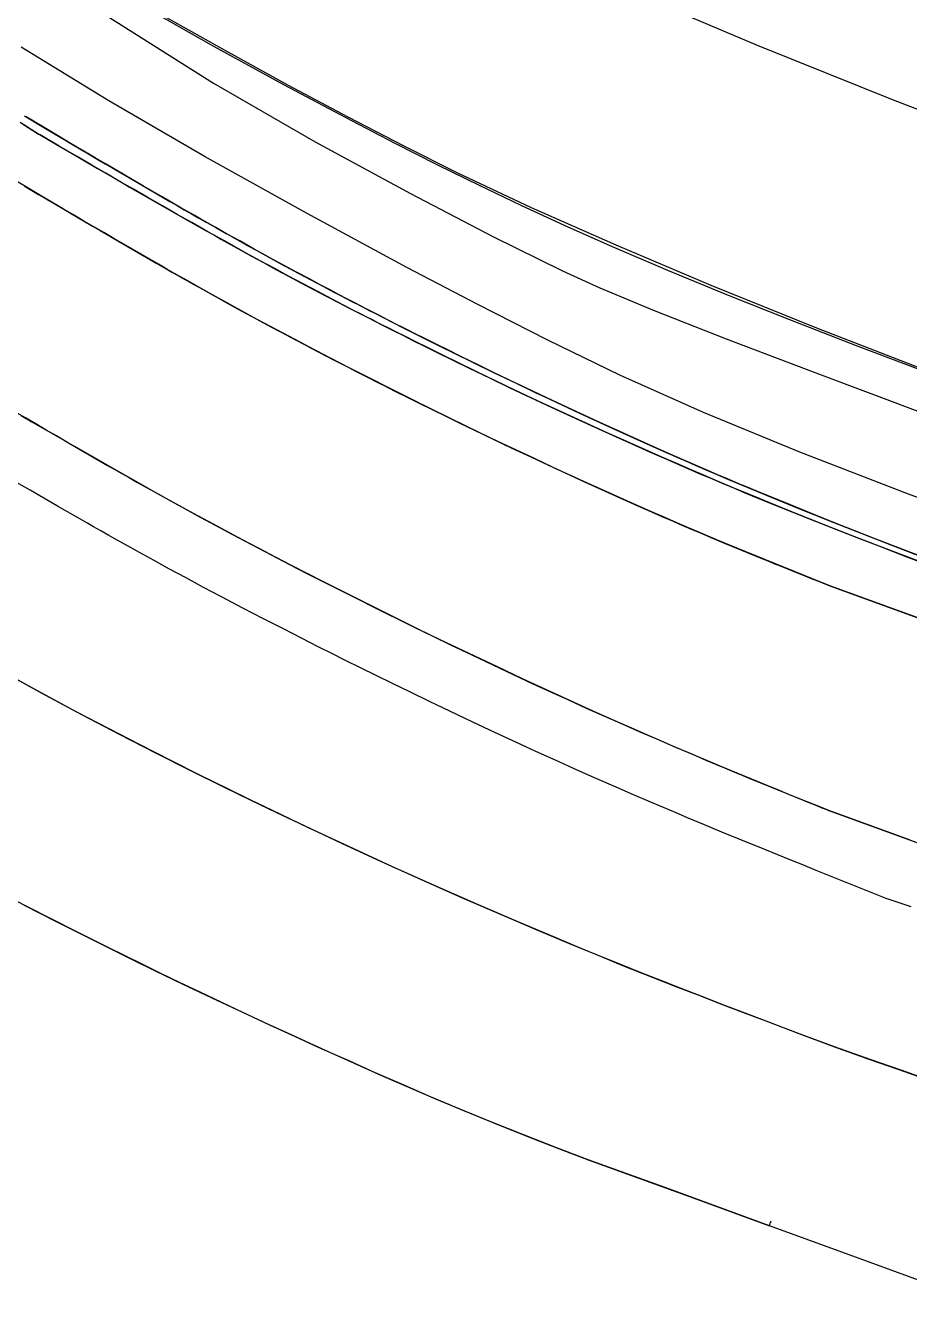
# Model space of a CAD drawing. Extents: x -120222 to -41942, y -19134 to 30932.
# Drawn here: x -97703.5 to -97627.5, y 4043 to 4151.8 of the extents above; entities that cross this region are included whole.
import ezdxf

# ---------------------------------------------------------------- set-up
doc = ezdxf.new("R2010")
doc.units = 0
doc.header["$LTSCALE"] = 150
doc.header["$MEASUREMENT"] = 0
doc.layers.get('0').update_dxf_attribs({"linetype": 'CONTINUOUS'})
doc.layers.add('_____', color=7, linetype='CONTINUOUS')

# ---------------------------------------------------------------- blocks, each defined once
blk = doc.blocks.new('____-461')
at = {"color": 1, "linetype": 'Continuous'}
for points in [[(-104135.7, -393.47, 0), (-104122.39, -401.89, 0), (-104113.67, -406.91, 0), (-104105.48, -411.35, 0), (-104098.4, -415.05, 0), (-104092.42, -418.01, 0), (-104089.22, -419.47, 0), (-104084.55, -421.4, 0), (-104078.36, -423.83, 0), (-104070.66, -426.77, 0), (-104061.42, -430.21, 0), (-104050.67, -434.15, 0), (-104039.02, -438.36, 0), (-104029.13, -441.86, 0), (-104021.01, -444.67, 0), (-104014.65, -446.77, 0), (-104010.05, -448.16, 0), (-104005.54, -449.32, 0), (-104000.37, -450.53, 0), (-103994.47, -451.82, 0), (-103985.41, -453.68, 0), (-103975.52, -455.45, 0), (-103965.32, -456.94, 0), (-103954.8, -458.12, 0)], [(-104139.01, -363.69, 0), (-104124.05, -373.98, 0), (-104117.83, -377.89, 0), (-104111.38, -381.72, 0), (-104104.1, -385.66, 0), (-104095.73, -389.79, 0), (-104086.26, -394.11, 0), (-104075.69, -398.62, 0), (-104064.02, -403.32, 0), (-104051.25, -408.21, 0), (-104040.46, -412.17, 0), (-104029.84, -415.95, 0), (-104019.82, -419.38, 0), (-104010.39, -422.46, 0), (-103999.03, -425.95, 0), (-103988.68, -428.86, 0), (-103979.33, -431.18, 0), (-103970.98, -432.91, 0), (-103963.41, -434.16, 0)], [(-104052.27, -441, 0), (-104062.68, -437.18, 0), (-104072.02, -433.58, 0), (-104080.29, -430.17, 0), (-104087.49, -426.97, 0), (-104093.68, -423.96, 0), (-104099.68, -420.9, 0), (-104105.79, -417.7, 0), (-104114.36, -413.08, 0), (-104123.11, -408.22, 0), (-104131.4, -403.41, 0), (-104138.94, -398.8, 0)], [(-104049.51, -430.94, 0), (-104060.51, -426.82, 0), (-104070.56, -422.92, 0), (-104079.65, -419.25, 0), (-104087.82, -415.8, 0), (-104095.09, -412.58, 0), (-104101.48, -409.57, 0), (-104106.02, -407.3, 0), (-104110.82, -404.81, 0), (-104115.95, -402.07, 0), (-104121.41, -399.07, 0), (-104127.12, -395.87, 0), (-104132.47, -392.77, 0), (-104138.25, -389.3, 0), (-104143.33, -386.07, 0)], [(-104047.98, -431.51, 0), (-104054.7, -429.09, 0), (-104061.09, -426.73, 0), (-104067.16, -424.44, 0), (-104072.89, -422.22, 0), (-104078.3, -420.06, 0), (-104083.37, -417.97, 0), (-104088.12, -415.94, 0), (-104092.19, -414.14, 0), (-104095.97, -412.39, 0), (-104099.54, -410.68, 0), (-104103.14, -408.91, 0), (-104106.8, -407.05, 0), (-104110.53, -405.12, 0), (-104116.37, -402.01, 0), (-104122.37, -398.72, 0), (-104128.53, -395.25, 0), (-104134.84, -391.59, 0), (-104141.21, -387.74, 0)], [(-104137.43, -406.25, 0), (-104139.01, -405.26, 0)], [(-104138.81, -405.38, 0), (-104137.43, -406.25, 0)], [(-104069.05, -484.65, 0), (-104071.99, -483.55, 0), (-104074.55, -482.58, 0), (-104076.72, -481.76, 0), (-104078.56, -481.06, 0), (-104080.36, -480.36, 0), (-104082.21, -479.64, 0), (-104083.89, -478.98, 0), (-104085.8, -478.23, 0), (-104087.97, -477.36, 0), (-104090.4, -476.36, 0), (-104093.1, -475.24, 0), (-104096.17, -473.94, 0), (-104099.63, -472.45, 0), (-104103.36, -470.82, 0), (-104107.08, -469.15, 0), (-104110.78, -467.44, 0), (-104114.23, -465.83, 0), (-104117.32, -464.36, 0), (-104119.21, -463.45, 0), (-104121.24, -462.46, 0), (-104123.51, -461.34, 0), (-104126, -460.09, 0), (-104128.71, -458.72, 0), (-104131.43, -457.32, 0), (-104134.15, -455.89, 0), (-104137.15, -454.27, 0), (-104140.07, -452.66, 0)], [(-104139.91, -452.75, 0), (-104136.84, -454.44, 0), (-104133.69, -456.13, 0), (-104130.52, -457.79, 0), (-104127.33, -459.42, 0), (-104124.31, -460.94, 0), (-104121.6, -462.28, 0), (-104119.2, -463.45, 0), (-104116.98, -464.52, 0), (-104114.56, -465.67, 0), (-104111.41, -467.15, 0), (-104108, -468.73, 0), (-104104.56, -470.28, 0), (-104101.1, -471.81, 0), (-104097.69, -473.29, 0), (-104094.62, -474.6, 0), (-104091.89, -475.74, 0), (-104089.45, -476.75, 0), (-104087.25, -477.65, 0), (-104084.72, -478.66, 0), (-104082.55, -479.51, 0), (-104080.71, -480.22, 0), (-104078.84, -480.95, 0), (-104076.95, -481.67, 0), (-104074.73, -482.51, 0), (-104072.1, -483.51, 0), (-104069.05, -484.65, 0)], [(-104090.22, -494.34, 0), (-104092.84, -493.34, 0), (-104095.69, -492.24, 0), (-104098.57, -491.09, 0), (-104101.3, -489.96, 0), (-104103.75, -488.93, 0), (-104106.17, -487.89, 0), (-104108.57, -486.84, 0), (-104109.63, -486.37, 0), (-104110.76, -485.86, 0), (-104112.14, -485.24, 0), (-104113.77, -484.51, 0), (-104115.64, -483.66, 0), (-104117.68, -482.72, 0), (-104119.87, -481.7, 0), (-104121.69, -480.84, 0), (-104123.56, -479.96, 0), (-104125.33, -479.11, 0), (-104126.99, -478.31, 0), (-104128.54, -477.56, 0), (-104130, -476.84, 0), (-104131.62, -476.04, 0), (-104133.96, -474.87, 0), (-104136.65, -473.51, 0), (-104139.67, -471.97, 0)], [(-104138.66, -472.49, 0), (-104135.91, -473.89, 0), (-104133.46, -475.12, 0), (-104131.33, -476.18, 0), (-104129.51, -477.08, 0), (-104127.41, -478.11, 0), (-104125.09, -479.23, 0), (-104122.56, -480.43, 0), (-104119.98, -481.65, 0), (-104117.58, -482.77, 0), (-104115.39, -483.77, 0), (-104113.41, -484.67, 0), (-104111.72, -485.43, 0), (-104110.32, -486.06, 0), (-104107.98, -487.1, 0), (-104105.65, -488.11, 0), (-104103.33, -489.11, 0), (-104100.93, -490.12, 0), (-104098.26, -491.21, 0), (-104095.49, -492.32, 0), (-104092.75, -493.38, 0), (-104090.22, -494.34, 0)], [(-104138.63, -404.7, 0), (-104138.57, -404.74, 0), (-104138.51, -404.77, 0)], [(-104138.51, -404.77, 0), (-104138.58, -404.73, 0), (-104138.63, -404.7, 0)], [(-104138.51, -404.77, 0), (-104137.12, -405.6, 0), (-104135.83, -406.36, 0), (-104134.66, -407.05, 0), (-104133.59, -407.69, 0), (-104132.61, -408.27, 0), (-104131.7, -408.8, 0), (-104130.86, -409.29, 0), (-104126.27, -411.96, 0), (-104125.62, -412.34, 0), (-104124.96, -412.72, 0), (-104124.3, -413.09, 0), (-104123.65, -413.47, 0), (-104122.98, -413.85, 0), (-104122.21, -414.28, 0), (-104121.32, -414.78, 0), (-104120.4, -415.29, 0), (-104119.38, -415.87, 0), (-104118.32, -416.45, 0), (-104117.26, -417.04, 0), (-104116.19, -417.62, 0), (-104115.12, -418.19, 0), (-104113.98, -418.8, 0), (-104112.95, -419.34, 0), (-104112.05, -419.82, 0), (-104111.26, -420.23, 0), (-104110.57, -420.59, 0), (-104109.81, -420.99, 0), (-104108.96, -421.42, 0), (-104108.24, -421.79, 0), (-104107.47, -422.19, 0), (-104106.6, -422.63, 0), (-104105.6, -423.14, 0), (-104104.46, -423.71, 0), (-104103.19, -424.34, 0), (-104101.78, -425.04, 0), (-104100.03, -425.9, 0), (-104098.28, -426.76, 0), (-104096.52, -427.6, 0), (-104094.76, -428.44, 0), (-104093, -429.26, 0), (-104091.33, -430.04, 0), (-104089.51, -430.88, 0), (-104087.84, -431.65, 0), (-104086.33, -432.33, 0), (-104084.92, -432.97, 0), (-104083.51, -433.59, 0), (-104082.21, -434.16, 0), (-104081.03, -434.68, 0), (-104079.95, -435.14, 0), (-104079, -435.55, 0), (-104078.15, -435.91, 0), (-104076.14, -436.76, 0), (-104073.99, -437.64, 0), (-104072.05, -438.43, 0), (-104070.17, -439.18, 0), (-104068.42, -439.88, 0), (-104066.69, -440.56, 0), (-104064.22, -441.52, 0), (-104061.74, -442.48, 0)], [(-104138.51, -404.77, 0), (-104136.97, -405.69, 0), (-104135.57, -406.52, 0), (-104134.3, -407.27, 0), (-104133.15, -407.95, 0), (-104132.1, -408.57, 0), (-104131.14, -409.13, 0), (-104126.78, -411.67, 0), (-104126.16, -412.03, 0), (-104125.53, -412.39, 0), (-104124.91, -412.75, 0), (-104124.28, -413.11, 0), (-104123.66, -413.46, 0), (-104123.02, -413.82, 0), (-104122.3, -414.23, 0), (-104121.39, -414.74, 0), (-104120.34, -415.33, 0), (-104119.16, -415.99, 0), (-104117.94, -416.66, 0), (-104116.73, -417.33, 0), (-104115.76, -417.85, 0), (-104114.78, -418.37, 0), (-104113.85, -418.87, 0), (-104113, -419.32, 0), (-104112.23, -419.72, 0), (-104111.55, -420.08, 0), (-104110.95, -420.39, 0), (-104110.36, -420.7, 0), (-104109.78, -421, 0), (-104109.16, -421.32, 0), (-104108.49, -421.67, 0), (-104107.77, -422.03, 0), (-104106.99, -422.43, 0), (-104106.1, -422.89, 0), (-104105.08, -423.4, 0), (-104103.94, -423.97, 0), (-104102.68, -424.6, 0), (-104101.29, -425.28, 0), (-104099.86, -425.98, 0), (-104098.43, -426.68, 0), (-104097, -427.37, 0), (-104095.56, -428.06, 0), (-104093.98, -428.8, 0), (-104092.43, -429.53, 0), (-104090.96, -430.21, 0), (-104089.58, -430.85, 0), (-104088.29, -431.44, 0), (-104086.7, -432.17, 0), (-104085.23, -432.83, 0), (-104083.86, -433.44, 0), (-104082.6, -433.99, 0), (-104081.43, -434.5, 0), (-104080.37, -434.96, 0), (-104079.47, -435.35, 0), (-104078.65, -435.7, 0), (-104077.91, -436.01, 0), (-104077.16, -436.33, 0), (-104076.38, -436.65, 0), (-104074.56, -437.41, 0), (-104072.72, -438.16, 0), (-104070.9, -438.89, 0), (-104069.19, -439.58, 0), (-104066.84, -440.5, 0), (-104064.48, -441.42, 0), (-104062.13, -442.33, 0)], [(-104059.92, -443.17, 0), (-104062.73, -442.1, 0), (-104065.54, -441.01, 0), (-104067.3, -440.32, 0), (-104069.06, -439.63, 0), (-104070.89, -438.9, 0), (-104072.84, -438.11, 0), (-104074.81, -437.3, 0), (-104075.73, -436.93, 0), (-104076.61, -436.56, 0), (-104077.47, -436.2, 0), (-104078.3, -435.84, 0), (-104079.17, -435.48, 0), (-104080.14, -435.06, 0), (-104081.44, -434.49, 0), (-104082.9, -433.86, 0), (-104084.52, -433.15, 0), (-104086.29, -432.35, 0), (-104087.56, -431.78, 0), (-104088.94, -431.15, 0), (-104090.43, -430.46, 0), (-104092.04, -429.71, 0), (-104093.75, -428.91, 0), (-104095.52, -428.08, 0), (-104096.9, -427.42, 0), (-104098.28, -426.75, 0), (-104099.66, -426.08, 0), (-104101.04, -425.41, 0), (-104102.39, -424.74, 0), (-104103.63, -424.12, 0), (-104104.86, -423.51, 0), (-104105.95, -422.96, 0), (-104106.9, -422.48, 0), (-104107.73, -422.06, 0), (-104108.48, -421.67, 0), (-104109.39, -421.2, 0), (-104110.21, -420.78, 0), (-104110.95, -420.39, 0), (-104111.61, -420.05, 0), (-104112.38, -419.64, 0), (-104113.25, -419.19, 0), (-104114.21, -418.67, 0), (-104115.27, -418.11, 0), (-104116.34, -417.53, 0), (-104117.62, -416.84, 0), (-104118.9, -416.13, 0), (-104120.15, -415.43, 0), (-104121.28, -414.81, 0), (-104122.25, -414.26, 0), (-104122.92, -413.88, 0), (-104123.5, -413.55, 0), (-104124.07, -413.23, 0), (-104124.64, -412.9, 0), (-104125.21, -412.58, 0), (-104126.82, -411.65, 0), (-104128.43, -410.72, 0), (-104130.03, -409.78, 0), (-104131.64, -408.83, 0), (-104132.56, -408.3, 0), (-104133.55, -407.71, 0), (-104134.63, -407.08, 0), (-104135.81, -406.38, 0), (-104137.1, -405.61, 0), (-104138.51, -404.77, 0)], [(-104059.92, -443.17, 0), (-104062.73, -442.1, 0), (-104065.54, -441.01, 0), (-104067.3, -440.32, 0), (-104069.06, -439.63, 0), (-104070.89, -438.9, 0), (-104072.84, -438.11, 0), (-104074.81, -437.3, 0), (-104075.73, -436.93, 0), (-104076.61, -436.56, 0), (-104077.47, -436.2, 0), (-104078.3, -435.84, 0), (-104079.17, -435.48, 0), (-104080.14, -435.06, 0), (-104081.44, -434.49, 0), (-104082.9, -433.86, 0), (-104084.52, -433.15, 0), (-104086.29, -432.35, 0), (-104087.56, -431.78, 0), (-104088.94, -431.15, 0), (-104090.43, -430.46, 0), (-104092.04, -429.71, 0), (-104093.75, -428.91, 0), (-104095.52, -428.08, 0), (-104096.9, -427.42, 0), (-104098.28, -426.75, 0), (-104099.66, -426.08, 0), (-104101.04, -425.41, 0), (-104102.39, -424.74, 0), (-104103.63, -424.12, 0), (-104104.86, -423.51, 0), (-104105.95, -422.96, 0), (-104106.9, -422.48, 0), (-104107.73, -422.06, 0), (-104108.48, -421.67, 0), (-104109.39, -421.2, 0), (-104110.21, -420.78, 0), (-104110.95, -420.39, 0), (-104111.61, -420.05, 0), (-104112.38, -419.64, 0), (-104113.25, -419.19, 0), (-104114.21, -418.67, 0), (-104115.27, -418.11, 0), (-104116.34, -417.53, 0), (-104117.62, -416.84, 0), (-104118.9, -416.13, 0), (-104120.15, -415.43, 0), (-104121.28, -414.81, 0), (-104122.25, -414.26, 0), (-104122.92, -413.88, 0), (-104123.5, -413.55, 0), (-104124.07, -413.23, 0), (-104124.64, -412.9, 0), (-104125.21, -412.58, 0), (-104126.82, -411.65, 0), (-104128.43, -410.72, 0), (-104130.03, -409.78, 0), (-104131.64, -408.83, 0), (-104132.56, -408.3, 0), (-104133.55, -407.71, 0), (-104134.63, -407.08, 0), (-104135.81, -406.38, 0), (-104137.1, -405.61, 0), (-104138.51, -404.77, 0)], [(-104137.3, -406.33, 0), (-104137.37, -406.29, 0), (-104137.43, -406.25, 0)], [(-104137.43, -406.25, 0), (-104137.36, -406.3, 0), (-104137.3, -406.33, 0)], [(-104061.21, -443.17, 0), (-104063.4, -442.34, 0), (-104065.58, -441.5, 0), (-104067.3, -440.84, 0), (-104069.06, -440.15, 0), (-104070.94, -439.41, 0), (-104072.86, -438.64, 0), (-104074.76, -437.87, 0), (-104075.78, -437.45, 0), (-104076.76, -437.05, 0), (-104077.76, -436.63, 0), (-104078.91, -436.14, 0), (-104080.23, -435.59, 0), (-104081.37, -435.1, 0), (-104082.6, -434.56, 0), (-104083.93, -433.98, 0), (-104085.35, -433.35, 0), (-104086.89, -432.67, 0), (-104088.59, -431.9, 0), (-104090.44, -431.06, 0), (-104092.44, -430.14, 0), (-104094.5, -429.18, 0), (-104096.56, -428.21, 0), (-104098.17, -427.44, 0), (-104099.78, -426.67, 0), (-104101.35, -425.91, 0), (-104102.76, -425.21, 0), (-104104.02, -424.59, 0), (-104105.03, -424.09, 0), (-104105.91, -423.65, 0), (-104106.68, -423.27, 0), (-104107.4, -422.9, 0), (-104108.07, -422.57, 0), (-104108.68, -422.25, 0), (-104109.24, -421.97, 0), (-104109.76, -421.7, 0), (-104110.31, -421.42, 0), (-104111.22, -420.95, 0), (-104112.27, -420.4, 0), (-104113.45, -419.78, 0), (-104114.71, -419.12, 0), (-104115.95, -418.46, 0), (-104117.2, -417.78, 0), (-104118.44, -417.11, 0), (-104119.59, -416.47, 0), (-104120.6, -415.92, 0), (-104121.47, -415.43, 0), (-104122.19, -415.03, 0), (-104122.89, -414.64, 0), (-104123.58, -414.25, 0), (-104124.27, -413.86, 0), (-104125.53, -413.15, 0), (-104126.79, -412.43, 0), (-104128.04, -411.71, 0), (-104129.29, -410.99, 0), (-104130.56, -410.26, 0), (-104131.65, -409.62, 0), (-104132.85, -408.92, 0), (-104134.18, -408.15, 0), (-104135.67, -407.29, 0), (-104137.3, -406.33, 0)], [(-104137.3, -406.33, 0), (-104135.9, -407.15, 0), (-104134.61, -407.9, 0), (-104133.44, -408.59, 0), (-104132.37, -409.21, 0), (-104131.37, -409.78, 0), (-104130.46, -410.31, 0), (-104129.62, -410.8, 0), (-104125.02, -413.44, 0), (-104124.36, -413.81, 0), (-104123.7, -414.18, 0), (-104123.04, -414.55, 0), (-104122.38, -414.92, 0), (-104121.71, -415.3, 0), (-104120.94, -415.73, 0), (-104120.05, -416.22, 0), (-104119.13, -416.73, 0), (-104118.1, -417.29, 0), (-104117.04, -417.87, 0), (-104115.97, -418.45, 0), (-104114.9, -419.02, 0), (-104113.82, -419.59, 0), (-104112.68, -420.19, 0), (-104111.65, -420.72, 0), (-104110.74, -421.2, 0), (-104109.95, -421.6, 0), (-104109.25, -421.96, 0), (-104108.49, -422.35, 0), (-104107.65, -422.78, 0), (-104106.92, -423.14, 0), (-104106.15, -423.53, 0), (-104105.28, -423.97, 0), (-104104.27, -424.47, 0), (-104103.13, -425.03, 0), (-104101.85, -425.66, 0), (-104100.44, -426.35, 0), (-104098.69, -427.2, 0), (-104096.93, -428.04, 0), (-104095.16, -428.87, 0), (-104093.39, -429.7, 0), (-104091.63, -430.51, 0), (-104089.96, -431.28, 0), (-104088.13, -432.11, 0), (-104086.46, -432.86, 0), (-104084.94, -433.54, 0), (-104083.53, -434.16, 0), (-104082.11, -434.78, 0), (-104080.81, -435.34, 0), (-104079.62, -435.84, 0), (-104078.55, -436.3, 0), (-104077.59, -436.7, 0), (-104076.74, -437.06, 0), (-104074.72, -437.89, 0), (-104072.56, -438.76, 0), (-104070.62, -439.54, 0), (-104068.74, -440.28, 0), (-104066.98, -440.96, 0), (-104065.24, -441.63, 0), (-104062.76, -442.58, 0), (-104060.28, -443.52, 0)], [(-104069.44, -445.04, 0), (-104070.94, -444.45, 0), (-104072.49, -443.83, 0), (-104074.13, -443.17, 0), (-104075.81, -442.49, 0), (-104077.49, -441.8, 0), (-104079.1, -441.13, 0), (-104079.91, -440.79, 0), (-104080.71, -440.45, 0), (-104081.59, -440.07, 0), (-104082.58, -439.65, 0), (-104083.67, -439.17, 0), (-104084.84, -438.66, 0), (-104086.11, -438.11, 0), (-104087.47, -437.5, 0), (-104088.93, -436.84, 0), (-104090.27, -436.23, 0), (-104091.72, -435.57, 0), (-104093.28, -434.85, 0), (-104094.95, -434.07, 0), (-104096.73, -433.23, 0), (-104098.51, -432.39, 0), (-104099.91, -431.72, 0), (-104101.31, -431.04, 0), (-104102.7, -430.36, 0), (-104104.09, -429.67, 0), (-104105.4, -429.02, 0), (-104106.59, -428.43, 0), (-104107.67, -427.89, 0), (-104108.64, -427.4, 0), (-104109.49, -426.97, 0), (-104110.24, -426.59, 0), (-104110.93, -426.23, 0), (-104111.58, -425.89, 0), (-104112.3, -425.53, 0), (-104112.95, -425.19, 0), (-104113.55, -424.88, 0), (-104114.21, -424.53, 0), (-104115.02, -424.1, 0), (-104115.94, -423.62, 0), (-104116.96, -423.07, 0), (-104118.05, -422.49, 0), (-104119.14, -421.91, 0), (-104120.22, -421.31, 0), (-104121.24, -420.75, 0), (-104122.26, -420.19, 0), (-104123.21, -419.66, 0), (-104124.06, -419.18, 0), (-104124.82, -418.75, 0), (-104125.66, -418.28, 0), (-104126.4, -417.85, 0), (-104127.14, -417.43, 0), (-104127.88, -417, 0), (-104128.62, -416.58, 0), (-104129.36, -416.15, 0), (-104130.1, -415.72, 0), (-104130.96, -415.22, 0), (-104131.82, -414.72, 0), (-104132.68, -414.22, 0), (-104133.54, -413.72, 0), (-104134.42, -413.2, 0), (-104135.37, -412.64, 0), (-104136.35, -412.07, 0), (-104137.4, -411.45, 0), (-104138.55, -410.76, 0), (-104139.81, -410.02, 0)], [(-104138.58, -410.75, 0), (-104137.43, -411.43, 0), (-104136.39, -412.04, 0), (-104135.42, -412.62, 0), (-104134.54, -413.13, 0), (-104133.73, -413.61, 0), (-104132.94, -414.07, 0), (-104132.15, -414.53, 0), (-104126.5, -417.79, 0), (-104125.97, -418.1, 0), (-104125.43, -418.4, 0), (-104124.82, -418.75, 0), (-104124.13, -419.14, 0), (-104123.36, -419.57, 0), (-104122.52, -420.04, 0), (-104121.44, -420.64, 0), (-104120.35, -421.24, 0), (-104119.25, -421.84, 0), (-104118.16, -422.44, 0), (-104117.17, -422.96, 0), (-104116.23, -423.46, 0), (-104115.37, -423.92, 0), (-104114.59, -424.33, 0), (-104113.9, -424.69, 0), (-104113.29, -425.01, 0), (-104112.7, -425.32, 0), (-104112.04, -425.66, 0), (-104111.46, -425.96, 0), (-104110.84, -426.28, 0), (-104110.19, -426.61, 0), (-104109.49, -426.97, 0), (-104108.69, -427.37, 0), (-104107.8, -427.82, 0), (-104106.81, -428.32, 0), (-104105.81, -428.82, 0), (-104104.73, -429.36, 0), (-104103.56, -429.93, 0), (-104102.37, -430.52, 0), (-104101.17, -431.11, 0), (-104099.97, -431.69, 0), (-104098.37, -432.46, 0), (-104096.76, -433.22, 0), (-104095.15, -433.97, 0), (-104093.62, -434.68, 0), (-104092.19, -435.35, 0), (-104090.84, -435.97, 0), (-104089.59, -436.54, 0), (-104088.43, -437.07, 0), (-104086.97, -437.72, 0), (-104085.62, -438.32, 0), (-104084.36, -438.87, 0), (-104083.21, -439.37, 0), (-104082.16, -439.83, 0), (-104081.21, -440.23, 0), (-104080.41, -440.57, 0), (-104079.66, -440.89, 0), (-104078.89, -441.22, 0), (-104078.09, -441.55, 0), (-104077.26, -441.89, 0)], [(-104138.64, -410.71, 0), (-104137.52, -411.37, 0), (-104136.5, -411.98, 0), (-104135.55, -412.54, 0), (-104134.67, -413.06, 0), (-104133.72, -413.62, 0), (-104132.8, -414.15, 0), (-104131.88, -414.69, 0), (-104130.96, -415.23, 0), (-104127.27, -417.36, 0), (-104126.69, -417.69, 0), (-104126.11, -418.02, 0), (-104125.52, -418.35, 0), (-104124.85, -418.73, 0), (-104124.1, -419.16, 0), (-104123.19, -419.66, 0), (-104122.18, -420.23, 0), (-104121.11, -420.83, 0), (-104120.02, -421.42, 0), (-104118.94, -422.01, 0), (-104117.85, -422.6, 0), (-104116.83, -423.15, 0), (-104115.87, -423.65, 0), (-104115.01, -424.11, 0), (-104114.24, -424.51, 0), (-104113.57, -424.87, 0), (-104112.95, -425.19, 0), (-104112.29, -425.53, 0), (-104111.56, -425.9, 0), (-104110.78, -426.31, 0), (-104109.92, -426.75, 0), (-104109.18, -427.12, 0), (-104108.34, -427.55, 0), (-104107.4, -428.02, 0), (-104106.36, -428.54, 0), (-104105.22, -429.11, 0), (-104103.76, -429.83, 0), (-104102.24, -430.58, 0), (-104100.72, -431.32, 0), (-104099.2, -432.06, 0), (-104097.67, -432.79, 0), (-104096.14, -433.51, 0), (-104094.63, -434.21, 0), (-104093.07, -434.94, 0), (-104091.61, -435.62, 0), (-104090.25, -436.24, 0), (-104088.99, -436.81, 0), (-104087.81, -437.35, 0), (-104086.39, -437.98, 0), (-104085.08, -438.56, 0), (-104083.87, -439.09, 0), (-104082.76, -439.57, 0), (-104081.75, -440, 0), (-104080.85, -440.39, 0), (-104080.04, -440.73, 0), (-104078.58, -441.35, 0), (-104077.03, -441.99, 0), (-104075.44, -442.64, 0), (-104073.85, -443.29, 0), (-104072.31, -443.9, 0), (-104070.86, -444.48, 0), (-104069.44, -445.04, 0)], [(-104138.94, -430.41, 0), (-104138, -430.96, 0), (-104137.07, -431.5, 0), (-104136.15, -432.04, 0), (-104135.22, -432.58, 0), (-104131.51, -434.71, 0), (-104130.93, -435.04, 0), (-104130.35, -435.37, 0), (-104129.72, -435.73, 0), (-104128.99, -436.14, 0), (-104128.16, -436.6, 0), (-104127.16, -437.16, 0), (-104126.04, -437.79, 0), (-104124.84, -438.45, 0), (-104123.56, -439.15, 0), (-104122.2, -439.88, 0), (-104120.76, -440.65, 0), (-104119.07, -441.54, 0), (-104117.44, -442.4, 0), (-104115.87, -443.21, 0), (-104114.37, -443.99, 0), (-104113.11, -444.63, 0), (-104111.93, -445.23, 0), (-104110.84, -445.78, 0), (-104109.81, -446.29, 0), (-104108.74, -446.83, 0), (-104107.61, -447.39, 0), (-104106.41, -447.98, 0), (-104105.16, -448.59, 0), (-104103.62, -449.34, 0), (-104101.98, -450.14, 0), (-104100.22, -450.98, 0), (-104098.4, -451.84, 0), (-104096.65, -452.66, 0), (-104095.01, -453.43, 0), (-104093.44, -454.15, 0), (-104091.91, -454.85, 0), (-104090.37, -455.55, 0), (-104088.8, -456.25, 0), (-104087.24, -456.94, 0), (-104085.77, -457.59, 0), (-104084.41, -458.18, 0), (-104083.17, -458.71, 0), (-104082.03, -459.2, 0), (-104081, -459.64, 0), (-104080.09, -460.02, 0), (-104079.27, -460.36, 0), (-104078.49, -460.69, 0), (-104077.7, -461.02, 0), (-104076.91, -461.35, 0), (-104076.12, -461.68, 0), (-104075.33, -462, 0), (-104070.97, -463.77, 0)], [(-104069.54, -464.35, 0), (-104070.52, -463.96, 0), (-104071.39, -463.6, 0), (-104072.25, -463.26, 0), (-104073.11, -462.91, 0), (-104073.97, -462.56, 0), (-104074.83, -462.21, 0), (-104078.87, -460.53, 0), (-104079.67, -460.2, 0), (-104080.56, -459.82, 0), (-104081.56, -459.4, 0), (-104082.67, -458.93, 0), (-104083.9, -458.4, 0), (-104085.22, -457.83, 0), (-104086.65, -457.2, 0), (-104088.19, -456.52, 0), (-104089.77, -455.81, 0), (-104091.78, -454.91, 0), (-104093.78, -453.99, 0), (-104095.86, -453.03, 0), (-104098.07, -451.99, 0), (-104099.53, -451.3, 0), (-104100.99, -450.61, 0), (-104102.37, -449.95, 0), (-104103.69, -449.31, 0), (-104104.93, -448.71, 0), (-104106.41, -447.98, 0), (-104107.8, -447.29, 0), (-104109.11, -446.64, 0), (-104110.33, -446.03, 0), (-104111.58, -445.41, 0), (-104112.94, -444.72, 0), (-104114.41, -443.97, 0), (-104115.71, -443.3, 0), (-104117.07, -442.59, 0), (-104118.47, -441.86, 0), (-104119.92, -441.09, 0), (-104121.41, -440.3, 0), (-104122.84, -439.53, 0), (-104124.12, -438.84, 0), (-104125.33, -438.18, 0), (-104126.46, -437.55, 0), (-104127.51, -436.97, 0), (-104128.44, -436.45, 0), (-104129.26, -435.99, 0), (-104129.96, -435.59, 0), (-104130.58, -435.24, 0), (-104131.18, -434.9, 0), (-104131.78, -434.56, 0), (-104134.12, -433.21, 0), (-104135.01, -432.7, 0), (-104135.9, -432.18, 0), (-104136.79, -431.67, 0), (-104137.67, -431.15, 0), (-104138.56, -430.63, 0), (-104139.52, -430.07, 0)], [(-104069.54, -464.35, 0), (-104070.52, -463.96, 0), (-104071.39, -463.6, 0), (-104072.25, -463.26, 0), (-104073.11, -462.91, 0), (-104073.97, -462.56, 0), (-104074.83, -462.21, 0), (-104078.87, -460.53, 0), (-104079.67, -460.2, 0), (-104080.56, -459.82, 0), (-104081.56, -459.4, 0), (-104082.67, -458.93, 0), (-104083.9, -458.4, 0), (-104085.22, -457.83, 0), (-104086.65, -457.2, 0), (-104088.19, -456.52, 0), (-104089.77, -455.81, 0), (-104091.78, -454.91, 0), (-104093.78, -453.99, 0), (-104095.86, -453.03, 0), (-104098.07, -451.99, 0), (-104099.53, -451.3, 0), (-104100.99, -450.61, 0), (-104102.37, -449.95, 0), (-104103.69, -449.31, 0), (-104104.93, -448.71, 0), (-104106.41, -447.98, 0), (-104107.8, -447.29, 0), (-104109.11, -446.64, 0), (-104110.33, -446.03, 0), (-104111.58, -445.41, 0), (-104112.94, -444.72, 0), (-104114.41, -443.97, 0), (-104115.71, -443.3, 0), (-104117.07, -442.59, 0), (-104118.47, -441.86, 0), (-104119.92, -441.09, 0), (-104121.41, -440.3, 0), (-104122.84, -439.53, 0), (-104124.12, -438.84, 0), (-104125.33, -438.18, 0), (-104126.46, -437.55, 0), (-104127.51, -436.97, 0), (-104128.44, -436.45, 0), (-104129.26, -435.99, 0), (-104129.96, -435.59, 0), (-104130.58, -435.24, 0), (-104131.18, -434.9, 0), (-104131.78, -434.56, 0), (-104134.12, -433.21, 0), (-104135.01, -432.7, 0), (-104135.9, -432.18, 0), (-104136.79, -431.67, 0), (-104137.67, -431.15, 0), (-104138.56, -430.63, 0), (-104139.52, -430.07, 0)], [(-104064.62, -471.9, 0), (-104066.32, -471.22, 0), (-104067.89, -470.59, 0), (-104069.32, -470.02, 0), (-104070.62, -469.5, 0), (-104071.78, -469.03, 0), (-104072.81, -468.62, 0), (-104075.03, -467.71, 0), (-104077.25, -466.81, 0), (-104078.73, -466.2, 0), (-104080.21, -465.59, 0), (-104081.69, -464.97, 0), (-104082.64, -464.56, 0), (-104083.73, -464.1, 0), (-104084.96, -463.58, 0), (-104086.31, -463, 0), (-104087.81, -462.35, 0), (-104089.46, -461.62, 0), (-104091.2, -460.85, 0), (-104092.95, -460.06, 0), (-104094.7, -459.27, 0), (-104096.42, -458.48, 0), (-104098.22, -457.64, 0), (-104100.11, -456.75, 0), (-104102.1, -455.81, 0), (-104103.84, -454.98, 0), (-104105.48, -454.2, 0), (-104107.01, -453.45, 0), (-104108.43, -452.75, 0), (-104109.78, -452.09, 0), (-104111.05, -451.46, 0), (-104112.24, -450.87, 0), (-104113.4, -450.29, 0), (-104114.83, -449.56, 0), (-104116.4, -448.76, 0), (-104118.1, -447.89, 0), (-104119.88, -446.96, 0), (-104121.73, -445.99, 0), (-104123.25, -445.19, 0), (-104124.75, -444.38, 0), (-104126.17, -443.62, 0), (-104127.51, -442.89, 0), (-104128.76, -442.2, 0), (-104129.73, -441.66, 0), (-104130.61, -441.16, 0), (-104131.39, -440.72, 0), (-104132.09, -440.33, 0), (-104132.7, -439.99, 0), (-104133.24, -439.68, 0), (-104135.82, -438.2, 0), (-104136.99, -437.53, 0), (-104138.16, -436.85, 0), (-104139.33, -436.18, 0)], [(-104077.26, -441.89, 0), (-104075.99, -442.42, 0), (-104074.7, -442.94, 0), (-104074.2, -443.15, 0), (-104073.7, -443.35, 0), (-104073.2, -443.55, 0), (-104072.72, -443.74, 0), (-104072.15, -443.97, 0), (-104071.59, -444.19, 0), (-104071.05, -444.41, 0), (-104070.51, -444.62, 0), (-104069.98, -444.83, 0), (-104069.44, -445.04, 0)], [(-104043.3, -454.56, 0), (-104057.94, -449.23, 0), (-104069.44, -445.04, 0)], [(-104069.44, -445.04, 0), (-104054.8, -450.37, 0), (-104043.3, -454.56, 0)], [(-104069.44, -445.04, 0), (-104062.12, -447.71, 0), (-104056.37, -449.8, 0)], [(-104070.97, -463.77, 0), (-104070.85, -463.82, 0), (-104070.73, -463.87, 0), (-104070.6, -463.92, 0), (-104070.47, -463.98, 0), (-104070.34, -464.03, 0), (-104070.2, -464.08, 0), (-104070.07, -464.14, 0), (-104069.94, -464.19, 0), (-104069.81, -464.24, 0), (-104069.68, -464.3, 0), (-104069.54, -464.35, 0)], [(-104069.54, -464.35, 0), (-104061.75, -467.18, 0), (-104055.63, -469.41, 0)], [(-104055.63, -469.41, 0), (-104063.42, -466.58, 0), (-104069.54, -464.35, 0)], [(-104062.59, -466.88, 0), (-104066.48, -465.46, 0), (-104069.54, -464.35, 0)], [(-104064.44, -471.97, 0), (-104064.54, -471.93, 0), (-104064.62, -471.9, 0)], [(-104064.25, -472.03, 0), (-104064.36, -472, 0), (-104064.44, -471.97, 0)], [(-104062.45, -472.63, 0), (-104064.25, -472.03, 0)], [(-104061.09, -487.44, 0), (-104063.33, -486.66, 0), (-104065.98, -485.73, 0), (-104069.05, -484.65, 0)], [(-104061.09, -487.44, 0), (-104063.33, -486.66, 0), (-104065.98, -485.73, 0), (-104069.05, -484.65, 0)], [(-104069.05, -484.65, 0), (-104066.09, -485.7, 0), (-104063.52, -486.6, 0), (-104061.33, -487.36, 0)], [(-104074.64, -500.01, 0), (-104083.37, -496.83, 0), (-104090.22, -494.34, 0)], [(-104090.22, -494.34, 0), (-104081.5, -497.51, 0), (-104074.64, -500.01, 0)], [(-104074.64, -500.01, 0), (-104074.56, -499.78, 0), (-104074.5, -499.6, 0)], [(-104059.07, -505.68, 0), (-104067.79, -502.5, 0), (-104074.64, -500.01, 0)]]:
    blk.add_polyline3d(points, dxfattribs=at)

msp = doc.modelspace()

# ---------------------------------------------------------------- block references
at = {"layer": '_____', "color": 0}
msp.add_blockref('____-461', (6435.10495, 4548.69799), dxfattribs=at)

doc.saveas('drawing.dxf')
